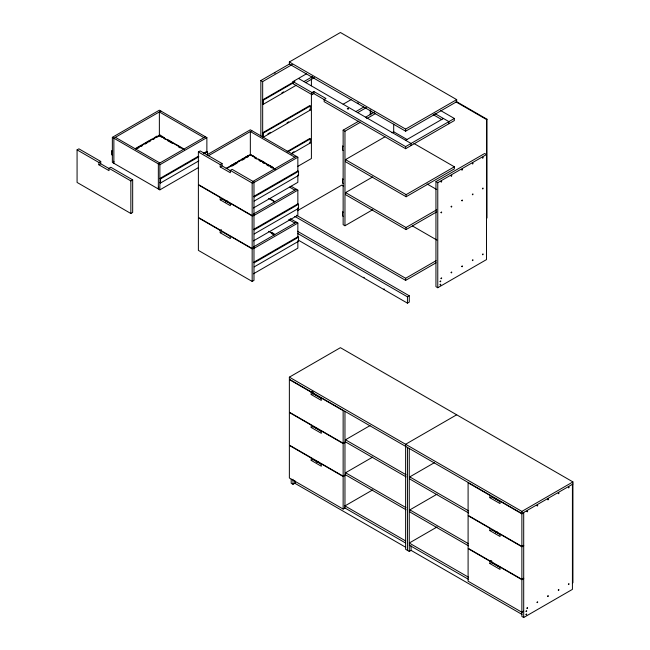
<?xml version="1.0" encoding="UTF-8"?>
<svg xmlns="http://www.w3.org/2000/svg" width="650" height="650" viewBox="0 0 650 650"><rect width="100%" height="100%" fill="white"/><g stroke="black" fill="none" stroke-linecap="round" stroke-linejoin="round"><path stroke-width="0.97" d="M358.499 103.171L357.435 103.009M274.706 73.141L275.161 73.093M77.074 149.874L98.906 162.484L98.906 164.816L109.013 170.649L109.013 168.317L110.833 167.269L132.673 179.871L132.673 212.444L130.853 213.493L77.074 182.439L77.074 149.874L78.894 148.826L100.726 161.428L100.726 163.768L109.151 168.626M198.169 167.741L159.868 189.857L112.353 162.419L112.353 137.329L159.364 110.183L206.871 137.613L206.871 151.669M160.875 111.061L113.872 138.198L113.872 163.296M98.906 162.484L100.726 161.428M98.906 164.816L100.726 163.768M135.996 148.184L141.221 145.169M141.798 144.958L149.053 140.652M149.703 140.392L152.336 138.873M154.091 137.857L156.886 136.126M135.631 148.98L160.006 134.907M137.369 148.558L139.116 147.558M140.855 146.551L142.594 145.543M145.21 144.04L146.949 143.032M148.688 142.025L150.426 141.026M153.043 139.514L154.781 138.507M156.52 137.507L160.006 135.493M289.364 61.977L340.413 32.5L456.674 99.621L456.674 101.725L405.624 131.194L289.364 64.074L289.364 61.977L405.624 129.098L456.674 99.621M260.853 136.094L260.853 80.535L289.567 63.96M260.853 80.535L262.673 81.583L292.264 64.504M293.004 81.583L312.008 92.56L313.828 91.504L325.959 98.507L324.139 99.564L324.139 101.66L405.624 148.704L454.35 120.575L454.35 118.471L405.624 146.607L313.828 93.608L312.008 94.656L293.004 83.688L293.004 81.583L306.377 73.864M294.889 81.258L262.673 99.856L263.283 100.206L293.751 82.615M205.359 136.744L158.348 163.881L158.348 188.979M281.832 92.885L283.571 91.877M262.673 103.943L263.283 104.293L296.359 85.191M109.013 168.317L130.853 180.928L132.673 179.871M112.353 137.329L159.868 164.759L206.871 137.613M303.924 81.583L312.715 76.505M305.679 82.672L314.47 77.594M198.38 151.97L220.22 164.58L220.22 166.912L230.328 172.754L230.328 170.414L232.148 169.366L253.979 181.976L253.979 214.541L252.159 215.589L198.38 184.543L198.38 151.97L200.2 150.922L222.04 163.532L222.04 165.864L230.466 170.731M198.169 156.357L159.868 178.474L160.574 178.88L198.876 156.764M203.393 153.343L206.871 151.336L207.577 151.743L207.577 155.009M204.1 153.749L207.577 151.743M206.814 154.928L250.339 129.797L297.854 157.227L297.854 171.283M159.868 182.561L160.574 182.967L198.876 160.851M208.333 155.797L251.859 130.674M263.283 133.12L310.294 105.983L310.294 110.069L263.283 137.207L263.283 133.12L262.673 132.771L309.684 105.633L310.294 105.983M267.898 133.843L270.514 132.332M287.048 122.785L288.795 121.778M220.22 164.58L222.04 163.532M220.22 166.912L222.04 165.864M226.111 168.301L227.849 167.294M230.466 165.791L232.204 164.783M233.943 163.776L235.682 162.768M238.298 161.265L240.037 160.257M241.776 159.25L243.523 158.251M245.261 157.243L247.869 155.732M228.394 167.099L245.952 156.959M247.707 155.943L249.462 154.936M226.614 168.594L250.989 154.521M231.839 166.164L237.063 163.142M242.287 160.127L244.896 158.624M246.634 157.617L248.381 156.609M343.143 104.228L351.057 99.661M355.883 111.589L363.797 107.014M287.048 151.621L309.684 138.548L310.294 138.905L310.294 142.984L291.143 154.042M287.658 151.97L310.294 138.905M357.646 112.669L366.438 107.591M292.273 152.685L294.011 151.686M220.22 199.834L230.328 205.668L230.328 203.336L252.159 215.946L253.979 214.89L253.979 247.463L252.159 248.511L198.38 217.457L198.38 184.893L220.22 197.502L220.22 199.834L222.04 198.786L230.466 203.645M252.818 181.48L296.343 156.349M372.808 209.674L344.963 225.745L343.143 224.697L343.143 130.146L358.808 121.103M365.771 117.081L374.473 112.06M230.328 170.414L252.159 183.024L253.979 181.976M253.459 182.861L297.854 157.227M343.143 130.146L344.963 131.194L360.628 122.151M366.722 118.633L375.424 113.612M225.745 202.012L227.484 201.004M297.481 166.546L311.407 158.511L311.407 93.86M253.459 196.576L297.854 170.942L298.561 171.348L298.561 175.435L254.166 201.069M254.166 196.982L298.561 171.348M253.459 207.959L297.854 182.325L297.854 175.297M220.22 230.417L220.22 232.749L230.328 238.591L230.328 236.251L252.159 248.861L253.979 247.812L253.979 280.377L252.159 281.426L198.38 250.38L198.38 217.807L220.22 230.417L221.431 229.718M413.912 143.455L454.35 166.798L454.35 168.903L406.128 196.739L345.475 161.72L345.475 159.624L384.922 136.841M391.942 132.795L393.689 131.779L406.876 139.393M220.22 232.749L222.04 231.701L230.466 236.568M253.687 213.899L296.343 189.272M253.459 215.776L297.854 190.149L297.854 204.197M405.624 140.303L443.43 118.471M253.459 229.491L297.854 203.864L298.561 204.271L298.561 208.357L254.166 233.984M254.166 229.905L298.561 204.271M297.359 210.746L341.729 185.128L343.476 186.136M253.459 240.874L297.854 215.239L297.854 208.219M436.711 211.884L406.023 229.604L345.572 194.699L345.572 192.595L372.751 176.906M253.687 246.813L296.343 222.186M253.459 248.698L297.854 223.064L297.854 237.12M455.902 101.863L486.493 119.527L487.004 119.234L487.004 217.986L486.493 218.278M253.459 262.413L297.854 236.779L298.561 237.185L298.561 241.272L254.166 266.906M254.166 262.819L298.561 237.185M253.459 273.796L297.854 248.162L297.854 241.134M345.475 159.624L406.128 194.643L454.35 166.798M435.947 181.626L484.673 153.489L486.493 154.546L437.767 182.674L435.947 181.626L435.947 286.683L437.767 287.731L486.493 259.602L486.493 119.527M345.572 192.595L406.023 227.5L436.711 209.779M296.498 215.272L405.624 278.281L436.077 260.699M294.751 216.369L405.624 280.377L436.077 262.795M297.44 233.334L407.444 296.839L409.264 295.791L409.264 302.088L407.444 303.144L298.317 240.143M572.926 484.014L521.877 513.492L289.364 379.251L289.364 377.154L340.413 347.677L572.926 481.918L572.926 582.774L572.423 583.066M344.963 442.171L343.143 443.219L289.364 412.173L289.364 379.6L311.204 392.21L312.414 391.511M311.204 392.21L311.204 394.542L313.024 393.494L321.441 398.361M344.963 475.085L343.143 476.141L289.364 445.087L289.364 412.523L311.204 425.124L311.204 427.464L313.024 426.408L321.441 431.275M406.128 476.897L345.475 441.878L345.475 439.774L370.021 425.604M344.963 411.352L344.963 508.007L343.143 509.056L289.364 478.01L289.364 445.437L311.204 458.047L311.204 460.379L313.024 459.331L321.441 464.198M311.204 427.464L321.311 433.298L321.311 430.966L343.143 443.568L344.963 442.52M316.729 462.556L318.467 461.557M291.184 479.221L291.184 483.259L293.004 484.307L295.612 482.804M406.023 509.754L345.572 474.858L345.572 472.753L372.751 457.064M311.204 460.379L321.311 466.221L321.311 463.881L343.143 476.491L344.963 475.442M456.674 414.798L405.624 444.267L405.624 549.331L409.264 551.428L411.003 550.428M344.963 505.903L372.808 489.832M468.666 513.004L409.768 479.001L409.768 476.897L434.314 462.727M468.569 545.87L409.866 511.973L409.866 509.876L437.044 494.179M437.101 526.947L409.264 543.026L468.626 577.298M523.697 545.358L521.877 546.406L468.098 515.361L468.098 482.796L489.929 495.398L489.929 497.729L491.749 496.681L500.175 501.548M289.364 377.154L521.877 511.387L572.926 481.918M523.697 578.281L521.877 579.329L468.098 548.275L468.098 515.71L489.929 528.32L489.929 530.652L491.749 529.604L500.175 534.462M489.929 497.729L500.045 503.571L500.045 501.231L521.877 513.841L523.697 512.793M495.462 532.829L497.201 531.822M523.697 611.195L521.877 612.243L468.098 581.197L468.098 548.633L489.929 561.234L491.148 560.536M489.929 561.234L489.929 563.566L491.749 562.518L500.175 567.385M489.929 530.652L500.045 536.486L500.045 534.154L521.877 546.764L523.697 545.707M489.929 563.566L500.045 569.408L500.045 567.068L521.877 579.678L523.697 578.63M521.877 612.406L521.877 616.452L523.697 617.5L572.423 589.371L572.423 484.307M364.276 277.501L363.724 277.257M384.491 289.169L383.939 288.925M456.406 101.571L487.004 119.234M440.383 110.411L454.35 118.471M434.923 113.563L448.89 121.623L448.89 123.728M433.176 114.652L441.902 119.689M298.464 78.431L411.076 143.455L411.076 145.551M309.684 109.72L310.294 110.069M427.058 183.958L436.727 189.54M343.143 146.315L342.542 145.966L342.542 150.044L343.143 150.402M309.684 142.634L310.294 142.984M343.143 179.229L342.542 178.88L342.542 182.967L343.143 183.316M294.824 157.227L250.339 131.544L250.339 154.895L275.632 169.496M412.441 225.956L436.889 240.069M297.854 175.029L298.561 175.435M252.59 155.61L254.337 156.618M260.439 160.144L265.679 163.158M268.296 164.669L273.528 167.692M251.217 154.928L256.441 157.942M258.18 158.949L259.927 159.957M261.666 160.964L264.282 162.468M266.021 163.475L267.759 164.482M269.506 165.49L272.114 166.993M254.703 157.991L256.449 158.998M259.066 160.509L260.812 161.517M262.551 162.524L264.298 163.532M266.914 165.043L268.661 166.051M270.4 167.058L272.147 168.066M343.143 212.152L342.542 211.803L342.542 215.881L343.143 216.239M291.111 186.249L297.854 190.149M203.84 137.613L159.364 111.938L159.364 135.281L184.657 149.882M289.591 187.127L294.824 190.149M297.854 207.943L298.561 208.357M159.364 134.818L162.484 136.5M162.841 136.825L164.588 137.832M167.196 139.344L170.332 141.034M170.682 141.351L175.906 144.373M176.434 144.56L183.747 148.899M270.034 198.599L271.781 199.607M272.114 199.916L273.861 200.923M268.661 198.388L274.763 201.906M159.364 135.866L161.98 137.377M163.719 138.385L165.466 139.393M167.213 140.4L172.445 143.423M178.547 146.941L180.294 147.948M290.233 218.66L297.854 223.064M288.722 219.537L294.824 223.064M297.513 231.27L409.264 295.791M297.854 240.866L298.561 241.272M115.383 137.329L159.868 163.004M222.064 198.916L230.791 203.954M272.651 233.025L274.398 234.033M271.245 232.334L272.992 233.334M268.661 231.303L274.763 234.829M271.277 233.399L273.894 234.91M112.353 151.044L111.646 150.629L111.646 154.716L112.353 155.123M113.872 161.549L113.36 161.257L113.872 162.134M158.348 187.224L158.852 188.102L158.348 187.809M313.048 393.624L320.897 398.158M491.782 496.819L499.631 501.345M311.204 394.542L321.311 400.384L321.311 398.044L343.143 410.654L343.143 443.219M345.475 439.774L406.128 474.793M409.768 476.897L468.666 510.9M313.048 426.546L320.897 431.08M491.782 529.734L500.5 534.771M345.572 472.753L406.023 507.658M409.866 509.876L468.569 543.766M313.048 459.461L321.774 464.498M491.782 562.656L499.631 567.182M344.508 505.643L405.624 540.922M344.508 507.747L405.624 543.026M409.264 545.131L468.626 579.402M405.697 547.267L294.824 483.259L294.824 480.561M521.95 614.388L411.076 550.379L411.076 545.878M523.697 512.444L523.697 617.5M521.877 511.387L521.877 513.492M521.877 513.841L521.877 546.406M521.877 546.764L521.877 579.329M521.877 579.678L521.877 612.243M491.749 560.966L491.749 562.518M437.767 182.674L437.767 287.731M409.264 448.394L409.264 551.428M407.444 296.839L407.444 303.144M407.444 447.338L407.444 550.379M406.128 194.643L406.128 196.739M406.023 227.5L406.023 229.604M405.624 129.098L405.624 131.194M405.624 146.607L405.624 148.704M405.624 278.281L405.624 280.377M393.689 124.191L393.689 132.234M370.744 110.557L370.744 114.587M370.24 109.842L370.24 114.879M344.963 131.194L344.963 225.745M343.143 443.568L343.143 476.141M343.143 476.491L343.143 509.056M313.828 91.504L313.828 93.608M313.024 391.934L313.024 393.494M312.008 92.56L312.008 94.656M311.407 78.707L311.407 85.776M293.004 479.261L293.004 484.307M263.283 100.206L263.283 104.293M262.673 81.583L262.673 137.142M252.159 183.024L252.159 215.589M252.159 215.946L252.159 248.511M252.159 248.861L252.159 281.426M160.574 178.88L160.574 182.967M159.868 164.759L159.868 189.857M130.853 180.928L130.853 213.493M441.017 181.732C441.667 183.129 442.065 179.831 441.017 181.732M441.017 212.542C441.667 213.947 442.065 210.649 441.017 212.542M451.124 175.89C451.774 177.287 452.173 173.997 451.124 175.89M440.107 281.474C440.757 282.872 441.155 279.581 440.107 281.474M440.107 284.741C440.757 286.146 441.155 282.848 440.107 284.741M441.017 278.379C441.667 279.784 442.065 276.486 441.017 278.379M451.124 206.708C451.774 208.106 452.173 204.815 451.124 206.708M461.744 169.764C462.386 171.161 462.792 167.871 461.744 169.764M451.124 272.545C451.774 273.934 452.156 270.676 451.124 272.545M461.744 200.582C462.386 201.979 462.792 198.681 461.744 200.582M472.355 163.638C473.005 165.035 473.403 161.736 472.355 163.638M461.744 266.419C462.386 267.816 462.792 264.517 461.744 266.419M472.355 194.456C473.005 195.845 473.387 192.587 472.355 194.456M482.462 157.796C483.113 159.193 483.511 155.903 482.462 157.796M472.355 260.293C473.005 261.69 473.403 258.391 472.355 260.293M482.462 188.614C483.113 190.011 483.511 186.721 482.462 188.614M482.462 254.451C483.113 255.848 483.511 252.557 482.462 254.451M526.947 511.493C527.597 512.891 527.995 509.6 526.947 511.493M537.054 505.659C537.704 507.049 538.086 503.791 537.054 505.659M526.037 611.244C526.687 612.641 527.085 609.342 526.037 611.244M526.037 614.51C526.687 615.908 527.085 612.617 526.037 614.51M526.947 608.148C527.597 609.546 527.962 606.279 526.947 608.148M547.674 499.533C548.316 500.931 548.722 497.632 547.674 499.533M537.054 602.314C537.704 603.704 538.086 600.446 537.054 602.314M558.285 493.399C558.935 494.804 559.333 491.506 558.285 493.399M547.674 596.188C548.316 597.586 548.722 594.287 547.674 596.188M568.392 487.565C569.043 488.962 569.441 485.672 568.392 487.565M558.285 590.054C558.935 591.443 559.317 588.193 558.285 590.054M568.392 584.22C569.043 585.617 569.441 582.327 568.392 584.22M347.344 108.753L348.473 108.843L347.344 108.753"/></g></svg>
